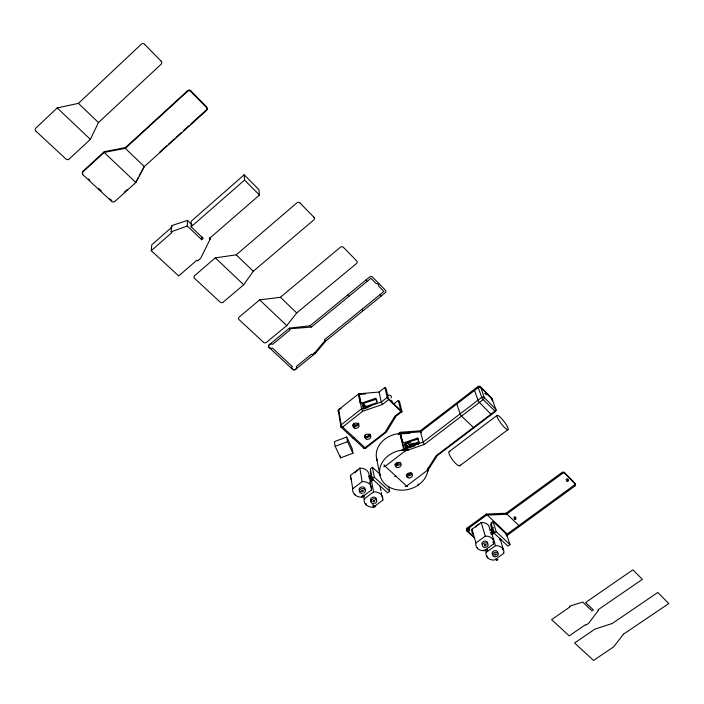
<?xml version="1.0" encoding="UTF-8"?>
<svg xmlns="http://www.w3.org/2000/svg" width="704" height="704" viewBox="0 0 704 704"><rect width="100%" height="100%" fill="white"/><g stroke="black" fill="none" stroke-linecap="round" stroke-linejoin="round"><path stroke-width="1.06" d="M171.371 227.586L151.738 244.878L151.254 250.686L178.675 275.95L196.891 260.19L197.639 260.894L200.693 258.254L210.074 239.272L209.326 238.559L259.45 195.052L258.966 189.675L244.165 174.786L191.25 221.206L191.118 226.838L203.236 238.374L201.687 239.712L201.714 236.861M201.687 239.712L187.282 226.01L187.449 220.387L172.19 225.474L171.433 226.151L171.116 231.818L171.89 232.549L151.254 250.686M137.007 179.74L135.854 182.494L114.752 201.546M125.426 147.576L125.312 148.359L144.417 166.698L135.854 182.494L104.148 152.434L104.298 151.65L125.426 147.576L187.607 90.658A2.332 2.209 25.7 0 1 190.766 90.64M427.9 469.806L427.689 470.765M69.08 159.104L90.367 139.366L98.446 122.558L161.093 64.293A2.332 2.2 33.5 0 0 161.146 61.204M137.535 178.763L138.072 177.786M139.128 175.824L140.73 172.867M141.803 170.887L142.34 169.893M142.886 168.898L143.422 167.904M143.959 166.901L206.457 110.554A2.244 2.138 20.6 0 0 206.562 107.589M427.53 470.914L437.298 455.576L495.44 411.541A1.918 1.584 -19.2 0 0 495.783 409.235L492.219 399.309A1.892 1.575 -19.3 0 1 492.439 400.954M223.098 302.21L243.698 284.768L253.29 271.251L313.764 219.965A2.094 1.936 -8 0 0 313.984 217.29L313.878 217.184M286.757 325.6L296.718 312.937L356.497 263.542A2.042 1.848 -12.8 0 0 356.708 260.911L343.341 247.271A2.059 1.874 -11.6 0 0 340.454 247.183L280.412 297.282L259.644 299.895L239.114 317.108A2.006 1.769 -0.7 0 0 239.043 319.616L263.578 342.373A1.98 1.725 -3.3 0 0 266.367 342.426L286.757 325.6L259.644 299.895M325.882 340.947L315.691 353.047L295.46 369.459A1.945 1.681 -6 0 1 292.714 369.415L268.937 347.354A1.971 1.716 -3.8 0 1 269.051 344.916L289.423 328.134L310.086 325.785L369.644 276.954A2.024 1.813 -14.1 0 1 372.486 277.033L385.422 290.242A2.006 1.786 -15 0 1 385.185 292.794L325.882 340.947L324.579 339.698L383.9 291.482L378.743 286.229A2.517 2.253 -14.4 0 0 376.156 283.589L370.955 278.282L311.414 327.052L290.092 328.759L289.362 329.366L290.022 330L272.589 344.344A2.464 2.147 -3.9 0 0 269.394 344.652A2.464 2.147 -3.9 0 0 269.21 347.459A2.464 2.147 -3.9 0 0 272.351 347.987L292.23 366.467A2.429 2.103 -6 0 0 292.609 369.178A2.429 2.103 -6 0 0 295.777 369.178A2.429 2.103 -6 0 0 296.349 366.467L311.494 354.174L312.145 354.79L315.049 352.431L325.23 340.322M468.486 529.742C469.902 532.602 470.281 529.109 467.94 529.056C468.362 527.481 470.668 529.038 469.269 529.602M36.133 127.846L57.209 107.914L78.452 103.365L141.319 44.194A2.438 2.279 36.8 0 1 144.566 44.194M83.072 171.178L104.298 151.65M83.257 171.644L104.148 152.434L125.312 148.359L187.581 91.362A2.332 2.218 25.6 0 1 190.74 91.353M159.79 152.073L166.707 145.807M168.256 144.408L174.434 138.811M175.982 137.412L181.412 132.493M183.744 130.381L189.2 125.444M190.766 124.027L206.457 109.824M124.203 192.298L127.134 189.658M135.212 182.354L135.951 181.694M171.116 231.818L187.282 226.01M191.118 226.838L244.517 180.074L244.165 174.786M194.911 275.422L215.318 257.858L236.218 254.848L296.912 202.84A2.165 2.015 -5.7 0 1 299.869 202.805M398.323 400.409L399.538 401.57L401.966 411.611L396.079 416.178L386.364 432.15L366.115 447.823A1.901 1.575 -10.7 0 1 363.44 447.806L341 427.143L338.51 411.902A1.892 1.602 -9.4 0 1 338.694 409.631L358.688 393.818L379.095 392.04L384.921 387.455L386.153 388.643L388.423 398.596L400.743 410.441L398.323 400.409L393.351 404.29M368.218 407.475L363.211 409.086L361.935 402.521L360.21 403.41L358.591 394.97L359.313 394.407L365.631 393.967M384.921 387.455L387.182 397.399L381.278 402.028L361.583 408.813L341.185 424.838A1.927 1.619 -9.4 0 0 341 427.143A1.927 0.88 -47.3 0 0 342.619 427.038L362.754 411.242L382.457 404.457L388.661 399.608L400.981 411.453A1.927 0.493 52.1 0 0 401.966 411.611M358.565 423.148L354.543 426.298L354.666 426.994M370.225 434.025L366.221 437.131A9.724 8.131 -11 0 1 365.209 437.14M366.626 437.598L369.961 435.002M400.981 411.453L394.812 416.249L385.079 432.247L365.077 447.735A1.901 0.906 -47.3 0 1 363.44 447.806M398.596 433.435L400.074 432.282L420.279 430.83L477.814 386.672A1.954 1.637 -19 0 1 480.436 386.593M398.367 434.79L400.312 433.294L420.534 431.842L478.183 387.622A1.954 1.637 -19 0 1 480.779 387.561M400.189 434.394L400.902 433.849L409.86 433.356M370.022 482.073L371.501 489.975L362.085 497.147A9.53 7.735 -10.2 0 1 352.739 488.805L350.513 475.306L359.797 468.16A9.39 7.674 -10.2 0 1 368.984 476.502L369.477 479.107L370.718 478.157L370.225 475.552L368.984 476.502M402.204 443.045L403.894 442.182L405.478 448.914L415.281 445.79M380.424 474.619L372.407 467.298L370.33 468.89L372.205 478.834L387.596 492.8L389.69 491.207L388.661 486.209M405.214 444.514L407.686 442.622L410.678 445.456M405.882 444.602L407.686 442.622M401.914 450.182L403.902 448.659L423.183 442.086L481.589 397.47A1.927 1.61 -18.9 0 1 484.255 397.505L495.783 409.235A1.918 0.994 -44.3 0 1 494.648 411.382L436.128 455.717L426.36 471.082L406.604 486.006A1.857 0.959 -47.4 0 1 405.205 486.376M352.739 488.805L362.182 481.58L359.797 468.16M409.103 441.628L412.016 444.391L413.758 443.062M369.433 477.638L371.114 476.353L371.606 478.966L369.926 480.251M372.205 478.834L374.317 477.224L372.407 467.298M370.216 480.515L371.897 479.23L371.404 476.626M369.855 482.275L372.786 480.031L372.293 477.426L370.225 475.552M395.252 465.01A9.566 7.867 -12.5 0 0 396.246 465.001L399.705 462.352M382.624 499.294L382.791 500.157L373.41 507.25A9.469 7.638 -10.8 0 1 364.188 499.013L373.586 491.858L371.545 480.982M410.846 472.718L407.387 475.341A9.504 7.762 -13 0 1 406.41 475.35M406.947 476.414L411.312 473.106M506.29 536.017L574.781 486.112M449.126 451.651L497.156 415.342M459.8 465.775L507.998 429.607M467.051 528.123L486.262 514.061L506.053 513.234L562.012 472.463A1.857 1.47 -20.6 0 1 564.467 472.498L574.754 483.006M467.676 528.95L486.587 515.108L506.405 514.29L562.434 473.484A1.857 1.47 -20.6 0 1 564.89 473.528L575.186 484.035M473.449 534.565A9.02 7.066 -15.7 0 1 471.988 529.206L481.202 522.474A9.02 7.066 -15.7 0 1 489.606 528.994M493.046 521.523L490.978 523.028L494.111 533.157L507.874 546.119L509.951 544.623L506.678 534.442L493.046 521.523L496.206 531.643L509.951 544.623M492.122 523.556L490.521 524.726L491.832 528.959L494.208 531.203M489.43 530.209L490.653 529.311L492.501 531.054L493.319 533.711L492.087 534.609M491.832 528.959L493.557 527.701M493.002 541.922L493.61 543.937L484.282 550.678A9.152 7.119 -15.7 0 1 475.93 542.942L485.285 536.149L481.202 522.474M490.239 532.866L491.471 531.978L490.653 529.311M490.864 534.178L492.527 532.972L491.709 530.306M494.111 533.157L496.206 531.643M574.323 485.1L505.947 534.961M499.303 539.766L500.632 538.806M500.306 540.346L501.635 539.387M496.1 558.844L494.41 560.058A9.099 7.031 -16 0 1 486.156 552.411L495.484 545.679L491.542 532.831M497.79 557.63L503.712 553.37L503.439 552.499M412.016 444.391L418.81 441.848M346.755 437.008L334.409 441.619L335.122 446.31L340.604 457.846L352.95 453.253L352.141 448.545L346.755 437.008L347.547 441.681L352.95 453.253M335.122 446.31L347.547 441.681M364.153 407.114L363.264 402.574L375.98 398.182L376.948 402.706L364.153 407.114L364.461 407.871L371.237 405.698M412.861 445.72L406.666 447.691L405.284 442.314L417.727 438.055L419.223 443.23M418.282 439.516L416.865 439.428L405.557 443.036L406.666 447.691M406.384 446.97L418.906 442.693L417.727 438.055M364.461 407.871L363.563 403.322L375.118 399.608L376.578 399.714L376.966 401.526M406.974 449.794L405.944 449.662M370.718 478.157L372.786 480.031M374.317 477.224L389.69 491.207M466.946 530.279L472.534 535.471M353.32 423.227L355.617 425.357M396.308 463.17L397.901 464.649M88.519 178.992L89.866 180.242M98.569 188.32L101.226 190.793M109.833 198.783L111.813 200.614M467.104 531.212L474.329 537.918M36.018 131.243L65.921 158.99A2.27 2.033 24 0 0 68.763 159.35M83.081 174.909L111.681 201.45A2.191 1.971 17.4 0 0 114.444 201.775M466.805 530.156L466.787 530.13A1.76 1.382 -15.2 0 1 466.981 528.185M194.568 278.353L220.22 302.148A2.033 1.804 1.6 0 0 222.798 302.43M491.471 531.978L493.319 533.711M362.718 403.26L366.661 406.991M405.451 443.652L408.566 446.6M405.75 444.629L407.062 445.87M407.387 446.178L408.047 446.794M364.698 406.155L366.071 407.449M171.433 226.151L172.19 226.864M57.209 107.914L90.367 139.366M215.318 257.858L243.698 284.768M289.423 328.134L290.092 328.759M315.049 352.431L315.691 353.047M400.312 433.294L402.926 442.49M410.186 444.594L410.837 445.218M407.81 443.124L410.802 445.958M187.449 220.387L192.21 224.928M421.159 431.675L420.279 430.83L423.183 442.086M78.452 103.365L98.446 122.558M236.218 254.848L253.29 271.251M280.412 297.282L296.718 312.937M310.086 325.785L311.414 327.052M420.534 431.842L421.414 432.687M347.556 295.064L348.867 296.375M361.9 309.364L363.194 310.649M244.517 180.074L259.45 195.052M190.828 90.781L206.492 106.779M206.43 107.448L190.872 91.555M299.922 202.928L313.914 217.219M480.48 386.69L491.867 398.332M495.44 411.541L482.293 398.693L478.183 387.622A1.91 1.593 -19 0 1 480.814 387.658L492.193 399.282M365.825 280.095L367.127 281.415M380.09 294.58L381.374 295.882M480.85 387.693L484.255 397.505A1.927 0.986 -44.3 0 1 483.094 399.652L424.354 444.47L405.064 451.044L385.185 466.259A1.883 0.933 -47.4 0 1 383.794 466.664M144.698 44.405L161.066 61.116M362.692 411.154L361.733 409.323M382.422 404.395L381.436 402.538M404.941 450.859L404.21 449.513M424.239 444.286L423.35 442.578M363.264 402.574L363.563 403.322M405.284 442.314L405.557 443.036M407.29 447.515L406.604 445.746L407.053 447.612M474.478 390.456L478.535 401.544L491.014 414.313L491.7 414.366M519.024 526.407L518.663 525.351L506.053 513.234L506.405 514.29M507.628 535.058L507.285 534.002L486.262 514.061L486.587 515.108M499.946 538.437L503.65 550.229M502.348 549.023L502.621 549.894M456.817 404.008L460.618 415.219L473.915 427.944M487.326 556.257L487.846 558.008M485.338 549.613L486.156 552.411M484.079 549.974L484.282 550.678M471.988 529.206L475.93 542.942M477.409 547.73L477.664 548.601M418.026 444.074L418.229 444.849M418.158 483.894L418.414 484.959M400.074 432.282L403.902 448.659M400.418 435.354L401.535 440.158M391.662 400.321L392.128 402.327M406.569 474.742L406.692 475.297M396.246 465.001L396.405 465.714M379.095 392.04L381.278 402.028M376.455 457.741L379.984 475.473M380.292 487.441L380.125 486.605A9.328 7.577 -10.8 0 0 380.195 486.182M380.45 488.277L380.952 490.794M381.278 492.483L381.612 494.173M381.946 495.88L382.281 497.578M360.941 402.838L359.313 394.407L358.688 393.818L361.583 408.813M365.165 434.984L365.684 437.703M370.269 471.319L370.955 474.954M372.83 504.108L373.41 507.25M366.036 503.29L366.335 505.014M363.581 495.572L364.188 499.013M361.97 496.452L362.085 497.147M354.807 494.023L354.948 494.877M338.694 409.631L341.185 424.838A1.927 0.572 51.8 0 0 342.619 427.038L365.077 447.735A1.901 0.563 52.3 0 0 366.115 447.823M340.305 455.954L340.604 457.846M210.065 237.371L210.074 239.272M339.029 412.245A2.367 1.998 -9.4 0 1 341.185 408.751M387.631 395.516A2.385 2.024 -13 0 1 391.072 397.945M370.454 434.667A3.106 2.587 -11 0 1 367.611 437.219A3.106 2.587 -11 0 1 364.373 435.406M358.688 423.43A3.124 2.622 -10.3 0 1 356.294 426.193A3.124 2.622 -10.3 0 1 352.757 424.917M353.918 437.457A1.918 0.889 -47.3 0 1 352.29 437.536M388.661 399.608A1.945 0.502 51.9 0 1 387.182 397.399M484.748 393.51A2.376 1.98 -19.1 0 1 486.235 394.838M411.946 473.326A3.036 2.473 -13 0 1 409.702 475.666A3.036 2.473 -13 0 1 406.472 474.901M400.717 462.862A3.054 2.499 -12.5 0 1 398.332 465.265A3.054 2.499 -12.5 0 1 395.058 464.262M407.519 486.376A1.866 0.537 53 0 1 406.604 486.006L385.185 466.259A1.883 0.546 52.6 0 1 383.97 464.666M395.956 476.194A1.874 0.942 -47.4 0 1 394.566 476.582M460.055 465.106A8.844 2.174 52.9 0 1 452.716 460.038A8.844 2.174 52.9 0 1 449.838 451.581M428.006 468.494A24.42 19.932 -12.8 0 1 402.063 490.186A24.42 19.932 -12.8 0 1 379.773 469.163A24.42 19.932 -12.8 0 1 408.32 449.935M427.803 468.292A8.844 3.441 74 0 1 427.742 469.55M377.212 460.618A23.954 19.721 -12.8 0 1 400.057 433.488L403.647 448.862A1.426 0.792 0.1 0 0 404.07 449.319M408.126 449.706A8.782 1.522 7.3 0 1 406.947 449.574M427.909 471.354A5.843 2.103 77.4 0 1 427.601 471.724M405.768 450.63A6.934 3.133 4.3 0 1 403.181 450.138M373.454 501.926A0.924 0.748 -10.8 0 1 373.067 500.808A0.924 0.748 -10.8 0 1 374.519 500.694A0.924 0.748 -10.8 0 1 374.176 501.864M371.404 501.459A3.001 2.42 -10.8 0 1 371.114 498.265A3.001 2.42 -10.8 0 1 374.977 497.367A3.001 2.42 -10.8 0 1 376.262 500.333M373.56 503.65A3.01 2.429 -10.8 0 1 371.131 500.271A3.01 2.429 -10.8 0 1 376.059 499.462A3.01 2.429 -10.8 0 1 374.757 503.448M373.586 491.858A9.469 7.638 -10.8 0 1 382.791 500.157M371.571 478.35A9.328 7.577 -10.8 0 1 372.61 478.394M362.252 491.762A0.933 0.757 -10.2 0 1 361.592 490.714A0.933 0.757 -10.2 0 1 363.053 490.415A0.933 0.757 -10.2 0 1 362.877 491.63M355.01 472.868A4.796 3.925 -10.2 0 1 357.878 470.439M361.002 491.744A3.018 2.455 -10.2 0 1 359.304 488.708A3.018 2.455 -10.2 0 1 363.07 486.992A3.018 2.455 -10.2 0 1 365.015 489.905M362.182 493.478A3.027 2.455 -10.2 0 1 359.682 490.134A3.027 2.455 -10.2 0 1 364.549 489.13A3.027 2.455 -10.2 0 1 363.669 493.17M362.182 481.58A9.53 7.735 -10.2 0 1 371.501 489.975M351.622 480.146A9.39 7.674 -10.2 0 1 350.513 475.306M194.48 278.265A2.068 1.848 4.9 0 1 194.489 275.792M35.878 131.111A2.323 2.068 27.8 0 1 35.693 128.269M206.562 106.858A2.244 2.13 20.7 0 1 206.606 109.674M82.949 174.786A2.235 2.006 21.6 0 1 82.826 172.049M82.72 173.43A2.235 2.006 21.7 0 1 82.993 171.248M575.256 484.114A1.804 1.417 -20.8 0 1 574.851 486.059M574.834 483.085A1.804 1.417 -20.8 0 1 574.42 485.03M467.016 531.133A1.76 1.382 -15.2 0 1 467.28 529.241M567.063 480.322A0.906 0.713 -20.6 0 1 566.262 479.494A0.906 0.713 -20.6 0 1 567.53 478.887A0.906 0.713 -20.6 0 1 567.785 479.97M485.153 545.794A0.898 0.695 -15.7 0 1 484.458 544.905A0.898 0.695 -15.7 0 1 485.804 544.465A0.898 0.695 -15.7 0 1 485.804 545.582M475.869 527.102A4.611 3.617 -15.7 0 1 478.905 524.454M482.522 545.081A2.904 2.253 -15.7 0 1 484.326 541.226A2.904 2.253 -15.7 0 1 487.485 543.902M485.285 536.149A9.152 7.119 -15.7 0 1 493.61 543.937M495.238 555.245A0.889 0.686 -16 0 1 494.666 554.321A0.889 0.686 -16 0 1 496.003 553.942A0.889 0.686 -16 0 1 495.977 555.042M493.821 539.009A4.585 3.573 -16 0 1 493.249 539.581M493.258 554.902A2.886 2.226 -16 0 1 492.606 551.866A2.886 2.226 -16 0 1 496.487 550.818A2.886 2.226 -16 0 1 497.376 553.793M495.484 545.679A9.099 7.031 -16 0 1 503.712 553.37M499.585 538.393A8.967 6.978 -16 0 1 499.488 539.194M491.77 531.925A8.967 6.978 -16 0 1 494.604 532.286M491.929 398.385A1.892 1.575 -19.3 0 1 491.911 400.25M598.453 610.306L588.632 623.313L585.913 625.178L585.438 624.721L569.202 635.853L551.602 619.634L569.994 606.892L569.501 606.434L570.187 605.959L582.727 602.087L591.941 610.843L593.314 609.902L585.57 602.527L632.887 569.826L642.374 579.348L597.978 609.849L598.453 610.306M623.462 634.198L613.65 646.862L593.551 660.422L574.596 642.981L594.845 629.156L612.242 623.48L657.782 592.46L668.8 603.539L623.462 634.198M366.52 439.173A3.115 2.596 -11 0 0 370.858 436.26A3.115 2.596 -11 0 0 365.957 434.711A3.115 2.596 -11 0 0 366.52 439.173M354.702 428.208A3.133 2.631 -10.3 0 0 359.058 425.269A3.133 2.631 -10.3 0 0 354.103 423.694A3.133 2.631 -10.3 0 0 354.702 428.208M408.179 477.787A3.036 2.473 -13 0 0 412.447 474.98A3.036 2.473 -13 0 0 407.713 473.519A3.036 2.473 -13 0 0 408.179 477.787M396.898 467.333A3.062 2.508 -12.5 0 0 401.192 464.499A3.062 2.508 -12.5 0 0 396.414 463.012A3.062 2.508 -12.5 0 0 396.898 467.333M498.362 419.434A8.958 1.804 52.8 0 0 507.883 429.678A8.958 1.804 52.8 0 0 501.45 418.343A8.958 1.804 52.8 0 0 498.362 419.434M374.352 506.827A0.933 0.748 -10.8 0 0 375.628 505.956A0.933 0.748 -10.8 0 0 374.158 505.542A0.933 0.748 -10.8 0 0 374.352 506.827M362.912 496.61A0.933 0.757 -10.2 0 0 364.197 495.73A0.933 0.757 -10.2 0 0 362.71 495.308A0.933 0.757 -10.2 0 0 362.912 496.61M514.87 519.297A0.889 0.695 -17.5 0 0 516.041 518.382A0.889 0.695 -17.5 0 0 514.624 518.118A0.889 0.695 -17.5 0 0 514.87 519.297M514.545 518.25A0.889 0.695 -17.5 0 0 515.68 517.299A0.889 0.695 -17.5 0 0 514.246 517.079A0.889 0.695 -17.5 0 0 514.545 518.25M567.292 481.342A0.906 0.713 -20.6 0 0 568.392 480.322A0.906 0.713 -20.6 0 0 566.922 480.172A0.906 0.713 -20.6 0 0 567.292 481.342M486.438 550.748A0.898 0.695 -15.7 0 0 487.608 549.824A0.898 0.695 -15.7 0 0 486.165 549.569A0.898 0.695 -15.7 0 0 486.438 550.748M484.299 547.342A2.904 2.262 -15.7 0 0 488.092 544.377A2.904 2.262 -15.7 0 0 483.419 543.532A2.904 2.262 -15.7 0 0 484.299 547.342M496.654 560.217A0.898 0.686 -15.9 0 0 497.825 559.31A0.898 0.686 -15.9 0 0 496.39 559.055A0.898 0.686 -15.9 0 0 496.654 560.217M494.472 556.776A2.886 2.235 -16 0 0 498.247 553.837A2.886 2.235 -16 0 0 493.618 553.01A2.886 2.235 -16 0 0 494.472 556.776"/></g></svg>
